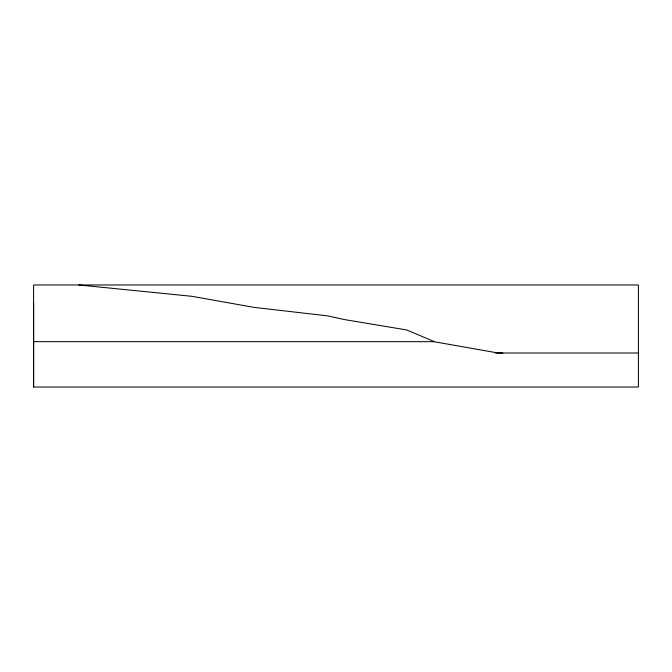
<?xml version="1.0" encoding="UTF-8"?>
<svg xmlns="http://www.w3.org/2000/svg" width="672" height="672" viewBox="0 0 672 672"><rect width="100%" height="100%" fill="white"/><g stroke="black" fill="none" stroke-linecap="round" stroke-linejoin="round"><path stroke-width="1.01" d="M33.6 387.03L33.6 284.97L638.4 284.97L638.4 387.03L33.6 387.03L33.6 303.307M33.6 341.67L434.406 341.67M495.247 353.01L638.4 353.01M502.74 353.01L497.137 352.842L434.91 341.863L406.703 329.96L344.467 319.578L327.533 315.857L254.033 307.373L191.873 296.31L78.817 284.97"/></g></svg>
